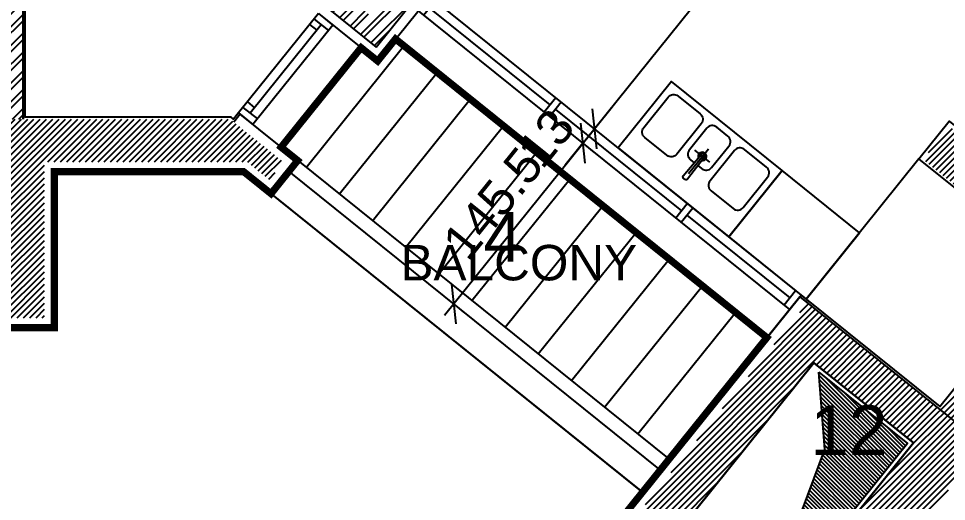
# Model space of a CAD drawing. Extents: x 0 to 47, y -4.1 to 58.5.
# Drawn here: x 12.05 to 18.59, y 40.7 to 44.11 of the extents above; entities that cross this region are included whole.
import ezdxf
from ezdxf.enums import TextEntityAlignment as Align

# ---------------------------------------------------------------- set-up
doc = ezdxf.new("R2010")
doc.units = 0
doc.header["$MEASUREMENT"] = 0
doc.header["$PDMODE"] = 35
doc.header["$PDSIZE"] = 0.3
doc.layers.get('0').update_dxf_attribs({"linetype": 'CONTINUOUS'})
doc.layers.get('DEFPOINTS').update_dxf_attribs({"linetype": 'CONTINUOUS'})
for name, color, linetype in [('A-ALU', 9, 'CONTINUOUS'), ('A-AREAS', 6, 'CONTINUOUS'), ('A-AREAS-TXT', 6, 'CONTINUOUS'), ('A-asc', 15, 'CONTINUOUS'), ('A-BALUST', 1, 'CONTINUOUS'), ('a-dim', 3, 'CONTINUOUS'), ('A-HATCH-CONC', 8, 'CONTINUOUS'), ('A-HATCH-WALL', 8, 'CONTINUOUS'), ('a-kitchen', 61, 'CONTINUOUS'), ('A-NOMENCLATURE', 3, 'CONTINUOUS'), ('A-PLASTER', 8, 'CONTINUOUS'), ('A-PROJECTION', 9, 'CONTINUOUS'), ('a-revetement', 1, 'CONTINUOUS'), ('a-shaft', 251, 'CONTINUOUS'), ('A-TILES', 137, 'CONTINUOUS'), ('A-WALL', 4, 'CONTINUOUS'), ('areaexe', 2, 'CONTINUOUS')]:
    doc.layers.add(name, color=color, linetype=linetype)
doc.styles.add('A100-STEXT', font='Arial Regular.ttf', dxfattribs={"height": 0.25})
doc.dimstyles.new('A100-DIM', dxfattribs={"dimtxt": 0.25, "dimasz": 0.2, "dimexe": 0.1, "dimexo": 0.3, "dimgap": 0.1, "dimtad": 1, "dimlfac": 100, "dimrnd": 0.5, "dimdsep": 46, "dimtxsty": 'A100-STEXT', "dimblk1": 'OBLIQUE', "dimblk2": 'OBLIQUE', "dimsah": 1, "dimcen": -0.05, "dimdle": 0.1, "dimclrd": 15, "dimclre": 15, "dimclrt": 256, "dimadec": 0, "dimazin": 0, "dimtfac": 0.28, "dimtix": 1, "dimtmove": 2, "dimatfit": 3, "dimldrblk": 'OBLIQUE', "dimfxl": 1, "dimtolj": 1, "dimarcsym": 0})
pattern_1 = [(45, (11.72837, 18.2), (-0.06629126, 0.06629126), []), (45, (11.77256, 18.2), (-0.06629126, 0.06629126), [])]

# ---------------------------------------------------------------- blocks, each defined once
blk = doc.blocks.new('_OBLIQUE')
at = {"color": 0, "linetype": 'ByBlock'}
blk.add_line((-0.5, -0.5), (0.5, 0.5), dxfattribs=at)
blk = doc.blocks.new('*D143')
at = {"layer": 'a-dim', "color": 15, "lineweight": -2, "transparency": 16777216}
for p, q in [((15.0495, 42.0188), (16.0867, 43.3085)), ((16.0808, 43.1849), (16.102, 43.1679)), ((15.169, 42.0511), (15.1901, 42.0341))]:
    blk.add_line(p, q, dxfattribs=at)
at = {"layer": 'DEFPOINTS', "color": 0, "transparency": 16777216}
for p in [(15.8471, 43.3729), (16.024, 43.2306), (14.9352, 42.2391)]:
    blk.add_point(p, dxfattribs=at)
at = {"layer": 'a-dim', "color": 15, "lineweight": -2, "transparency": 16777216, "xscale": 0.2, "yscale": 0.2, "zscale": 0.2}
for p, rotation in [((16.024, 43.2306), 51.19370936802978), ((15.1122, 42.0967), 231.1937093680298)]:
    blk.add_blockref('_OBLIQUE', p, dxfattribs=dict(at, rotation=rotation))
at = {"layer": 'a-dim', "transparency": 16777216, "insert": (15.3907, 42.8063), "char_height": 0.25, "attachment_point": 5, "rotation": 51.19371, "style": 'A100-STEXT'}
blk.add_mtext('\\A1;145.5', dxfattribs=at)
blk = doc.blocks.new('*D144')
at = {"layer": 'a-dim', "color": 15, "lineweight": -2, "transparency": 16777216}
for p, q in [((16.1055, 43.3319), (16.2308, 43.4877)), ((16.024, 43.2306), (16.1055, 43.3319)), ((16.1623, 43.2862), (16.1834, 43.2692)), ((16.024, 43.2306), (15.8987, 43.0747)), ((16.0808, 43.1849), (16.102, 43.1679))]:
    blk.add_line(p, q, dxfattribs=at)
at = {"layer": 'DEFPOINTS', "color": 0, "transparency": 16777216}
for p in [(15.9285, 43.4742), (15.8471, 43.3729), (16.1055, 43.3319)]:
    blk.add_point(p, dxfattribs=at)
at = {"layer": 'a-dim', "color": 15, "lineweight": -2, "transparency": 16777216, "xscale": 0.2, "yscale": 0.2, "zscale": 0.2}
for p, rotation in [((16.1055, 43.3319), 231.1937093680298), ((16.024, 43.2306), 51.1937093680298)]:
    blk.add_blockref('_OBLIQUE', p, dxfattribs=dict(at, rotation=rotation))
at = {"layer": 'a-dim', "transparency": 16777216, "insert": (15.7637, 43.2667), "char_height": 0.25, "attachment_point": 5, "rotation": 51.19371, "style": 'A100-STEXT'}
blk.add_mtext('\\A1;13', dxfattribs=at)
blk = doc.blocks.new('*D145')
at = {"layer": 'a-dim', "color": 15, "lineweight": -2, "transparency": 16777216}
for p, q in [((16.0428, 43.254), (18.3209, 46.0866)), ((18.3282, 45.9523), (18.3361, 45.946)), ((16.1623, 43.2862), (16.1834, 43.2692))]:
    blk.add_line(p, q, dxfattribs=at)
at = {"layer": 'DEFPOINTS', "color": 0, "transparency": 16777216}
for p in [(18.0944, 46.1404), (18.2582, 46.0087), (15.9285, 43.4742)]:
    blk.add_point(p, dxfattribs=at)
at = {"layer": 'a-dim', "color": 15, "lineweight": -2, "transparency": 16777216, "xscale": 0.2, "yscale": 0.2, "zscale": 0.2}
for p, rotation in [((18.2582, 46.0087), 51.19370936802978), ((16.1055, 43.3319), 231.1937093680298)]:
    blk.add_blockref('_OBLIQUE', p, dxfattribs=dict(at, rotation=rotation))
at = {"layer": 'a-dim', "transparency": 16777216, "insert": (17.0044, 44.813), "char_height": 0.25, "attachment_point": 5, "rotation": 51.19371, "style": 'A100-STEXT'}
blk.add_mtext('\\A1;343.5', dxfattribs=at)
blk = doc.blocks.new('Rail3kg')
for p, q in [((3, 0), (-3, 0)), ((-43.5, -58), (-11, -58)), ((-43.5, -60), (-43.5, -58)), ((-43.5, -60), (-11, -60)), ((-8, -5), (-8, -55)), ((-6, -5), (-6, -55)), ((-3, -2), (3, -2)), ((6, -5), (6, -55)), ((8, -5), (8, -55)), ((11, -58), (43.5, -58)), ((11, -60), (43.5, -60)), ((43.5, -60), (43.5, -58))]:
    blk.add_line(p, q)
for centre, radius, start, end in [((-3, -5), 5, 90, 180), ((3, -5), 5, 0, 90), ((-11, -55), 5, 270, 360), ((-11, -55), 3, 270, 0), ((-3, -5), 3, 90, 180), ((3, -5), 3, 0, 90), ((11, -55), 5, 180, 270), ((11, -55), 3, 180, 270)]:
    blk.add_arc(centre, radius, start, end)
blk = doc.blocks.new('T75-3')
for p, q in [((1, 5), (0, 4)), ((0, -4), (0, 4)), ((1, 5), (30, 5)), ((30, 4.5), (30, 5)), ((31.5, 3), (51.2, 3)), ((56.9, 35.1), (55.2, 6.8)), ((59.4, 37.5), (62, 37.5)), ((62, -37.5), (62, 37.5)), ((0, -4), (1, -5)), ((1, -5), (30, -5)), ((30, -5), (30, -4.5)), ((31.5, -3), (51.2, -3)), ((55.2, -6.8), (56.9, -35.1)), ((59.4, -37.5), (62, -37.5))]:
    blk.add_line(p, q)
for centre, radius, start, end in [((31.5, 4.5), 1.5, 180, 270), ((51.2, 7), 4, 270, 356.68222), ((59.4, 35), 2.5, 90, 176.68222), ((31.5, -4.5), 1.5, 90, 180), ((51.2, -7), 4, 3.31778, 90), ((59.4, -35), 2.5, 183.31778, 270)]:
    blk.add_arc(centre, radius, start, end)
blk = doc.blocks.new('ascenseurs')
at = {"layer": 'A-asc'}
for p, q in [((1.6, 0.03), (1.6, 0.03)), ((1.815, 0), (1.87, 0)), ((1.815, -1.68), (1.815, 0)), ((1.87, -1.68), (1.87, 0)), ((1.72, -0.01), (1.785, -0.01)), ((1.72, -0.134), (1.72, -0.01)), ((1.785, -1.67), (1.785, -0.01)), ((1.05, -1.565), (1.05, -0.115)), ((1.72, -0.134), (0.315, -0.134)), ((0.315, -1.546), (1.785, -0.134)), ((0.315, -0.134), (1.785, -1.546)), ((0.315, -1.546), (0.315, -0.134)), ((1.585, -0.165), (0.345, -0.165)), ((0.345, -1.515), (0.345, -0.165)), ((1.585, -0.235), (1.585, -0.165)), ((1.645, -0.44), (1.585, -0.235)), ((0.24, -0.39), (0.11, -0.39)), ((0.11, -1.29), (0.11, -0.39)), ((0.24, -0.39), (0.11, -1.29)), ((0.11, -0.39), (0.24, -1.29)), ((0.175, -0.39), (0.175, -1.29)), ((0.24, -1.29), (0.24, -0.39)), ((1.645, -0.44), (1.725, -0.44)), ((1.765, -0.42), (1.725, -0.42)), ((1.725, -0.42), (1.725, -1.26)), ((1.765, -0.42), (1.765, -1.26)), ((1.8625, -0.42), (1.8225, -0.42)), ((1.8225, -0.42), (1.8225, -1.26)), ((1.8625, -0.42), (1.8625, -1.26)), ((1.725, -0.84), (0.315, -0.84)), ((1.645, -1.24), (1.585, -1.445)), ((1.645, -1.24), (1.725, -1.24)), ((0.24, -1.29), (0.11, -1.29)), ((1.765, -1.26), (1.725, -1.26)), ((1.8625, -1.26), (1.8225, -1.26)), ((1.585, -1.515), (1.585, -1.445)), ((1.72, -1.546), (0.315, -1.546)), ((1.585, -1.515), (0.345, -1.515)), ((1.72, -1.67), (1.72, -1.546)), ((1.72, -1.67), (1.785, -1.67)), ((1.815, -1.68), (1.87, -1.68)), ((1.72, -1.83), (1.72, -1.954)), ((1.72, -1.83), (1.785, -1.83)), ((1.785, -1.83), (1.785, -3.49)), ((1.815, -1.82), (1.87, -1.82)), ((1.815, -1.82), (1.815, -3.5)), ((1.87, -1.82), (1.87, -3.5)), ((1.72, -1.954), (0.315, -1.954)), ((0.315, -1.954), (1.785, -3.366)), ((0.315, -3.366), (1.785, -1.954)), ((0.315, -1.954), (0.315, -3.366)), ((1.05, -1.935), (1.05, -3.385)), ((1.585, -1.985), (0.345, -1.985)), ((0.345, -1.985), (0.345, -3.335)), ((1.585, -1.985), (1.585, -2.055)), ((1.645, -2.26), (1.585, -2.055)), ((0.24, -2.21), (0.11, -2.21)), ((0.11, -2.21), (0.11, -3.11)), ((0.24, -3.11), (0.11, -2.21)), ((0.11, -3.11), (0.24, -2.21)), ((0.175, -3.11), (0.175, -2.21)), ((0.24, -2.21), (0.24, -3.11)), ((1.645, -2.26), (1.725, -2.26)), ((1.765, -2.24), (1.725, -2.24)), ((1.725, -3.08), (1.725, -2.24)), ((1.765, -3.08), (1.765, -2.24)), ((1.8625, -2.24), (1.8225, -2.24)), ((1.8225, -3.08), (1.8225, -2.24)), ((1.8625, -3.08), (1.8625, -2.24)), ((1.725, -2.66), (0.315, -2.66)), ((1.645, -3.06), (1.585, -3.265)), ((1.645, -3.06), (1.725, -3.06)), ((0.24, -3.11), (0.11, -3.11)), ((1.765, -3.08), (1.725, -3.08)), ((1.8625, -3.08), (1.8225, -3.08)), ((1.585, -3.265), (1.585, -3.335)), ((1.585, -3.335), (0.345, -3.335)), ((1.72, -3.366), (0.315, -3.366)), ((1.72, -3.366), (1.72, -3.49)), ((1.72, -3.49), (1.785, -3.49)), ((1.815, -3.5), (1.87, -3.5))]:
    blk.add_line(p, q, dxfattribs=at)
for points in [[(1.3779, 0), (1.3778, -0.0549), (1.5918, -0.0549), (1.5919, 0)], [(1.4024, 0), (1.4023, -0.0304), (1.5673, -0.0304), (1.5674, 0)], [(1.3779, -3.5), (1.3778, -3.4451), (1.5918, -3.4451), (1.5919, -3.5)], [(1.4024, -3.5), (1.4023, -3.4696), (1.5673, -3.4696), (1.5674, -3.5)]]:
    blk.add_lwpolyline(points, dxfattribs=at)
for points in [[(1.8625, -0.434, 0.414214), (1.8685, -0.44), (1.9065, -0.44, 0.414214), (1.9125, -0.434), (1.9125, -0.405), (1.9095, -0.405), (1.9095, -0.434, -0.414214), (1.9065, -0.437), (1.8685, -0.437, -0.414214), (1.8655, -0.434), (1.8655, -0.405), (1.8625, -0.405)], [(1.8655, -1.246), (1.8655, -1.275), (1.8625, -1.275), (1.8625, -1.246, -0.414214), (1.8685, -1.24), (1.9065, -1.24, -0.414214), (1.9125, -1.246), (1.9125, -1.275), (1.9095, -1.275), (1.9095, -1.246, 0.414214), (1.9065, -1.243), (1.8685, -1.243, 0.414214)], [(1.8655, -2.254), (1.8655, -2.225), (1.8625, -2.225), (1.8625, -2.254, 0.414214), (1.8685, -2.26), (1.9065, -2.26, 0.414214), (1.9125, -2.254), (1.9125, -2.225), (1.9095, -2.225), (1.9095, -2.254, -0.414214), (1.9065, -2.257), (1.8685, -2.257, -0.414214)], [(1.8625, -3.066, -0.414214), (1.8685, -3.06), (1.9065, -3.06, -0.414214), (1.9125, -3.066), (1.9125, -3.095), (1.9095, -3.095), (1.9095, -3.066, 0.414214), (1.9065, -3.063), (1.8685, -3.063, 0.414214), (1.8655, -3.066), (1.8655, -3.095), (1.8625, -3.095)]]:
    blk.add_lwpolyline(points, format="xyb", close=True, dxfattribs=at)
at = {"layer": 'A-asc', "yscale": 0.0009999999999994458}
for name, p, xscale, zscale, rotation in [('T75-3', (1.05, -0.115), 0.0009999999999994458, 0.0009999999999994458, 90), ('Rail3kg', (0.175, -0.39), -0.0009999999999976694, 0.001, 180), ('T75-3', (1.05, -1.565), -0.0009999999999994458, 0.001, 90), ('T75-3', (1.05, -1.935), 0.0009999999999994458, 0.0009999999999994458, 90), ('Rail3kg', (0.175, -2.21), -0.0009999999999976694, 0.001, 180), ('T75-3', (1.05, -3.385), -0.0009999999999994458, 0.001, 90)]:
    blk.add_blockref(name, p, dxfattribs=dict(at, xscale=xscale, zscale=zscale, rotation=rotation))
at = {"layer": 'A-asc', "xscale": 0.0009999999999976694, "yscale": 0.0009999999999976694, "zscale": 0.0009999999999976694}
for p in [(0.175, -1.29), (0.175, -3.11)]:
    blk.add_blockref('Rail3kg', p, dxfattribs=at)
blk = doc.blocks.new('sink')
at = {"layer": 'a-kitchen'}
for p, q in [((0.325, -0.43), (0.325, -0.565)), ((0.17, -0.5), (0.395, -0.5))]:
    blk.add_line(p, q, dxfattribs=at)
blk.add_lwpolyline([(0.6, -1), (0.6, 0), (0, 0), (0, -1)], close=True, dxfattribs=at)
for points in [[(0.225, -0.05), (0.5, -0.05, -0.414214), (0.55, -0.1), (0.55, -0.3, -0.414214), (0.5, -0.35), (0.225, -0.35, -0.414214), (0.175, -0.3), (0.175, -0.1, -0.414214)], [(0.1342, -0.4799), (0.316, -0.4851, -0.89936), (0.316, -0.5149), (0.1342, -0.5201, -0.70892)], [(0.225, -0.95), (0.5, -0.95, 0.414214), (0.55, -0.9), (0.55, -0.7, 0.414214), (0.5, -0.65), (0.225, -0.65, 0.414214), (0.175, -0.7), (0.175, -0.9, 0.414214)]]:
    blk.add_lwpolyline(points, format="xyb", close=True, dxfattribs=at)
blk.add_lwpolyline([(0.255, -0.5165), (0.255, -0.55, 0.414214), (0.305, -0.6), (0.5, -0.6, 0.414214), (0.55, -0.55), (0.55, -0.45, 0.414214), (0.5, -0.4), (0.305, -0.4, 0.414214), (0.255, -0.45), (0.255, -0.4835, 62.569326)], format="xyb", dxfattribs=at)
for radius, start, end in [(0.03, 211.86593, 148.13407), (0.02, 229.21522, 130.78479)]:
    blk.add_arc((0.325, -0.5), radius, start, end, dxfattribs=at)
blk = doc.blocks.new('A$C3405169C')
at = {"layer": 'A-ALU'}
for p, q in [((14.8628, 44.1644), (14.9443, 44.2657)), ((14.9018, 44.1331), (14.9833, 44.2344)), ((15.8327, 43.5513), (15.7512, 43.45)), ((15.8716, 43.52), (15.7902, 43.4187)), ((16.6785, 42.7042), (16.76, 42.8055)), ((16.7175, 42.6729), (16.799, 42.7742)), ((17.4422, 42.0901), (17.5237, 42.1914)), ((17.4812, 42.0587), (17.5626, 42.1601))]:
    blk.add_line(p, q, dxfattribs=at)
for points in [[(14.9443, 44.2657), (17.5626, 42.1601)], [(14.8628, 44.1644), (17.4812, 42.0587)], [(14.9425, 44.1837), (15.7919, 43.5006)], [(15.8309, 43.4693), (16.7193, 42.7549)], [(16.7582, 42.7236), (17.4829, 42.1407)]]:
    blk.add_lwpolyline(points, dxfattribs=at)

msp = doc.modelspace()

# ---------------------------------------------------------------- hatches: boundary and pattern name
at = {"layer": 'A-HATCH-CONC'}
h = msp.add_hatch(dxfattribs=at)
h.set_pattern_fill('ANSI31', color=256, scale=0.25, style=0)
h.paths.add_polyline_path([(19.40201, 38.35172), (19.20719, 38.5084), (18.92518, 38.15773), (18.6914, 38.34573), (18.72273, 38.3847), (17.4759, 39.3874), (19.6693, 42.11482), (20.91609, 41.11206), (20.94742, 41.15103), (21.18119, 40.96301), (20.89918, 40.61234), (20.89923, 40.6123), (20.89922, 40.6123), (21.09399, 40.45565), (21.53275, 41.00124), (20.28592, 42.00394), (20.44259, 42.19876), (21.22595, 43.17285), (20.83632, 43.48619), (19.89628, 42.31729), (18.61049, 43.35132), (18.42251, 43.11758), (19.3576, 42.36551), (18.54291, 41.35247), (17.60779, 42.10449), (15.9784, 40.07839), (18.90065, 37.72831)])
h.paths.add_polyline_path([(17.16419, 39.63807), (16.46285, 40.2021), (17.65358, 41.68273), (18.35491, 41.11869)], flags=16)
h = msp.add_hatch(dxfattribs=at)
h.set_pattern_fill('ANSI31', color=256, scale=0.25, style=0)
h.paths.add_polyline_path([(13.53951, 43.4), (11.92837, 43.4), (11.92837, 42), (12.22837, 42), (12.22837, 43.1), (13.65724, 43.1), (13.81497, 42.97315), (13.91524, 43.09783)])
at = {"layer": 'A-HATCH-WALL'}
h = msp.add_hatch(dxfattribs=at)
h.set_pattern_fill('ANSI32', color=256, scale=0.25, style=0)
h.set_pattern_definition(pattern_1)
h.paths.add_polyline_path([(14.17837, 47.9), (8.62837, 47.9), (8.62837, 47.75), (8.72837, 47.75), (8.72837, 47.15), (8.87837, 47.15), (8.87837, 47.75), (11.92837, 47.75), (11.92837, 43.4), (12.07837, 43.4), (12.07837, 46.5), (12.37837, 46.5), (12.37837, 46), (13.27837, 46), (13.27837, 46.15), (12.52837, 46.15), (12.52837, 47.7), (14.17837, 47.7)])
h.paths.add_polyline_path([(12.07837, 47.7), (12.37837, 47.7), (12.37837, 46.65), (12.07837, 46.65)], flags=17)
h = msp.add_hatch(dxfattribs=at)
h.set_pattern_fill('ANSI32', color=256, scale=0.25, style=0)
h.set_pattern_definition(pattern_1)
h.paths.add_polyline_path([(14.37837, 45.08657), (14.37837, 45.1), (14.22837, 45.1), (14.22837, 44.20525), (14.21633, 44.19028), (14.567, 43.90827), (15.06835, 44.53169)])
h.paths.add_polyline_path([(14.37837, 44.89409), (14.85746, 44.5088), (14.54411, 44.11917), (14.37837, 44.25246)], flags=16)
at = {"layer": 'a-shaft'}
h = msp.add_hatch(dxfattribs=at)
h.set_pattern_fill('_USER', color=256, scale=0.02, angle=135, style=0, pattern_type=0)
h.set_pattern_definition([(135, (9e-11, -5e-11), (-0.014142136, -0.014142136), [])])
h.paths.add_polyline_path([(18.31273, 41.11411), (17.6886, 41.61607), (17.72902, 41.07), (17.25692, 39.80125)])
at = {"layer": 'A-TILES'}
h = msp.add_hatch(dxfattribs=at)
h.set_pattern_fill('_USER', color=256, scale=0.3, angle=90, style=0, pattern_type=0)
h.set_pattern_definition([(231.19370937, (278582.75132, -193513.62737), (0.2337807492, -0.18800681184), [])])
h.paths.add_polyline_path([(13.84222, 43.24638), (13.95911, 43.15238), (16.68655, 40.95897), (17.37591, 41.81616), (14.64847, 44.00958), (14.52313, 43.85372), (14.40624, 43.94773)])

# ---------------------------------------------------------------- linework, layer by layer
at = {"layer": 'A-ALU'}
for p, q in [((14.16077, 44.14513), (13.59675, 43.44379)), ((14.12944, 44.10617), (14.23074, 44.0247)), ((14.16077, 44.14513), (14.26208, 44.06366)), ((14.18009, 44.06544), (13.67874, 43.44202)), ((14.26208, 44.06366), (13.69806, 43.36232)), ((14.0981, 44.06721), (14.14876, 44.02647)), ((14.46079, 43.90386), (13.89677, 43.20252)), ((13.65942, 43.52172), (13.71007, 43.48098)), ((13.59675, 43.44379), (13.69806, 43.36232)), ((13.62809, 43.48276), (13.72939, 43.40129))]:
    msp.add_line(p, q, dxfattribs=at)
msp.add_lwpolyline([(14.70302, 43.96571), (17.32136, 41.86003)], dxfattribs=at)
at = {"layer": 'A-AREAS'}
for points in [[(4.65837, 57), (4.65837, 53.17), (0.54837, 53.17), (0.54837, 56.33), (1.04837, 56.33), (1.04837, 57.32768), (0.00837, 57.29673), (0.00837, 41.93), (0.44837, 41.93), (0.44837, 43.43), (4.65837, 43.43), (4.65837, 41.93), (12.29837, 41.93), (12.29837, 43.03), (13.63258, 43.03), (13.82565, 42.87473), (14.01366, 43.10851), (13.89677, 43.20252), (14.46079, 43.90386), (14.57768, 43.80986), (14.70302, 43.96571), (17.32136, 41.86003), (17.55324, 42.14836), (18.69876, 41.22713)], [(23.70384, 33.77575), (15.87998, 40.06771), (16.46285, 40.2021), (17.16419, 39.63807), (18.35491, 41.11869), (17.65356, 41.68271), (16.46285, 40.2021), (15.87998, 40.06771), (17.55324, 42.14836), (18.69876, 41.22713)]]:
    msp.add_lwpolyline(points, dxfattribs=at)
for points in [[(13.63258, 43.03), (13.82565, 42.87473), (14.01366, 43.10851), (13.89677, 43.20252), (14.46079, 43.90386), (14.46079, 43.90386), (14.57768, 43.80986), (14.70302, 43.96571), (17.32136, 41.86003), (16.444, 40.76906)], [(16.46285, 40.2021), (17.65357, 41.68271), (18.35491, 41.11869), (17.16419, 39.63807)]]:
    msp.add_lwpolyline(points, close=True, dxfattribs=at)
at = {"layer": 'A-BALUST'}
for points in [[(14.01366, 43.10851), (16.63201, 41.00284)], [(13.95099, 43.03059), (16.56934, 40.92491)]]:
    msp.add_lwpolyline(points, dxfattribs=at)
at = {"layer": 'a-kitchen'}
msp.add_line((18.39363, 43.12156), (17.59771, 42.13185), dxfattribs=at)
msp.add_lwpolyline([(17.42823, 43.03809), (17.05222, 42.57053), (17.59771, 42.13185), (17.97372, 42.59941), (17.42823, 43.03809)], close=True, dxfattribs=at)
at = {"layer": 'A-PLASTER'}
for points in [[(13.60844, 43.43439), (13.59675, 43.44379), (13.56228, 43.40093), (13.54479, 43.415), (12.09337, 43.415), (12.09337, 46.485), (12.36337, 46.485), (12.36337, 45.985), (13.27837, 45.985)], [(17.56264, 42.16005), (18.54062, 41.37356), (19.33651, 42.36322), (18.39363, 43.12156), (18.60668, 43.38647), (19.89247, 42.35244), (21.02051, 43.75512), (20.96207, 43.80212)]]:
    msp.add_lwpolyline(points, dxfattribs=at)
at = {"layer": 'A-PROJECTION'}
msp.add_lwpolyline([(13.82565, 42.87473), (16.444, 40.76906)], dxfattribs=at)
at = {"layer": 'a-revetement'}
for p, q in [((14.57768, 43.80986), (14.92863, 44.24625)), ((14.17246, 44.13573), (14.57768, 43.80986)), ((13.60844, 43.43439), (13.56457, 43.37984)), ((14.01366, 43.10851), (13.60844, 43.43439)), ((13.82565, 42.87473), (14.01366, 43.10851)), ((12.29837, 43.03), (13.63258, 43.03)), ((12.29837, 41.93), (12.29837, 43.03)), ((13.63258, 43.03), (13.82565, 42.87473)), ((17.55324, 42.14836), (15.87998, 40.06771)), ((17.55324, 42.14836), (17.60779, 42.10449)), ((12.29837, 41.93), (11.37837, 41.93))]:
    msp.add_line(p, q, dxfattribs=at)
at = {"layer": 'a-shaft'}
msp.add_lwpolyline([(17.6886, 41.61607), (18.31273, 41.11411), (17.25692, 39.80125), (17.72902, 41.07)], close=True, dxfattribs=at)
at = {"layer": 'A-WALL'}
for p, q in [((12.07837, 43.4), (12.07837, 46.5)), ((14.567, 43.90827), (15.06835, 44.53169)), ((14.21633, 44.19028), (14.567, 43.90827))]:
    msp.add_line(p, q, dxfattribs=at)
msp.add_lwpolyline([(14.17837, 47.7), (12.52837, 47.7), (12.52837, 46.15), (12.52837, 46.15), (12.52837, 46.15), (13.27837, 46.15), (13.27837, 46), (12.37837, 46), (12.37837, 46.5), (12.07837, 46.5), (12.07837, 43.4)], dxfattribs=at)
at = {"layer": 'areaexe', "const_width": 0.05}
msp.add_lwpolyline([(0.00837, 57.29673), (0.00837, 41.93), (12.29837, 41.93), (12.29837, 43.03), (13.63258, 43.03), (13.82565, 42.87473), (14.01366, 43.10851), (13.89677, 43.20252), (14.46079, 43.90386), (14.57768, 43.80986), (14.70302, 43.96571), (17.32136, 41.86003), (15.87998, 40.06771), (23.72722, 33.75695)], dxfattribs=at)

# ---------------------------------------------------------------- block references
at = {"layer": 'A-ALU'}
msp.add_blockref('A$C3405169C', (0, 0), dxfattribs=at)
at = {"layer": 'A-asc', "rotation": 321.1937093708733}
msp.add_blockref('ascenseurs', (19.6693, 42.11482), dxfattribs=at)
at = {"layer": 'a-kitchen', "rotation": 51.193709372155}
msp.add_blockref('sink', (16.27295, 43.19722), dxfattribs=at)

# ---------------------------------------------------------------- texts
at = {"layer": 'A-AREAS-TXT', "style": 'A100-STEXT'}
for s, p in [('4', (15.45987, 42.39453)), ('12', (17.89905, 41.03267))]:
    msp.add_text(s, height=0.35, dxfattribs=at).set_placement(p, align=Align.CENTER)
at = {"layer": 'A-NOMENCLATURE', "style": 'A100-STEXT'}
msp.add_text('BALCONY', height=0.25, dxfattribs=at).set_placement((15.57267, 42.38849), align=Align.MIDDLE)

# ---------------------------------------------------------------- dimensions: what is measured, and where the dimension line sits
at = {"layer": 'a-dim'}
for base, p1, p2, picture, middle in [((18.25818, 46.00867), (15.92854, 43.4742), (18.09444, 46.14035), '*D145', (17.00438, 44.81299)), ((16.02403, 43.23058), (14.93523, 42.23906), (15.84707, 43.37289), '*D143', (15.39072, 42.80632))]:
    dim = msp.add_linear_dim(base=base, p1=p1, p2=p2, angle=51.193709, dimstyle='A100-DIM', dxfattribs=at)
    dim.commit()
    dim.dimension.update_dxf_attribs({"geometry": picture, "text_midpoint": middle})
dim = msp.add_linear_dim(base=(16.1055, 43.33188), p1=(15.84707, 43.37289), p2=(15.92854, 43.4742), angle=51.193709, dimstyle='A100-DIM', dxfattribs=at)
dim.commit()
dim.dimension.update_dxf_attribs({"geometry": '*D144', "text_midpoint": (15.76374, 43.26667), "dimtype": 160})

doc.saveas('drawing.dxf')
